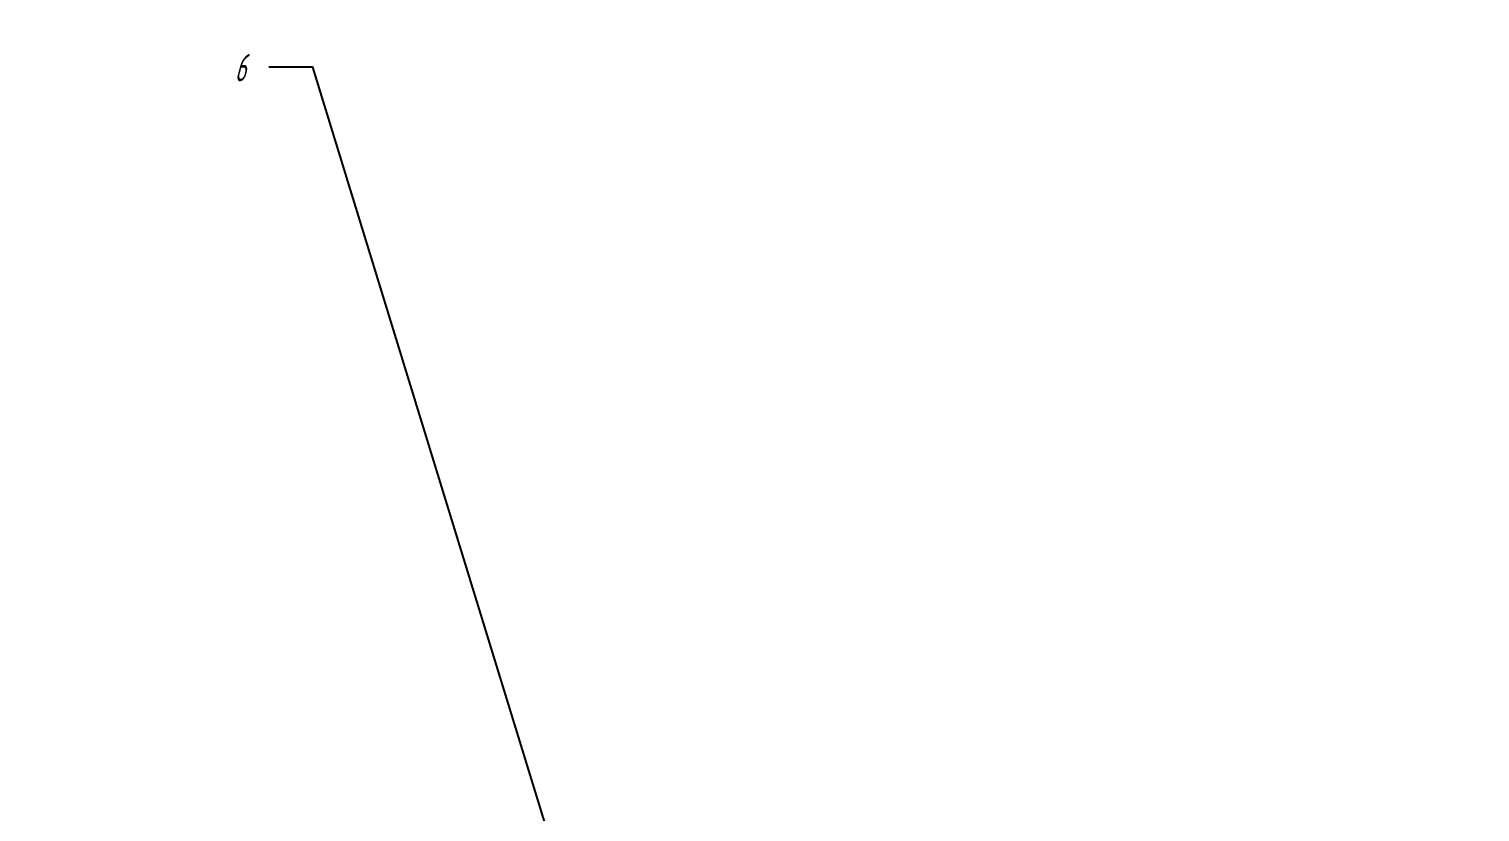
# Model space of a CAD drawing. Header units: millimetres. Extents: x 152 to 1341, y 163 to 1004.
# Drawn here: x 653 to 892.6, y 722.3 to 851.5 of the extents above; entities that cross this region are included whole.
import ezdxf

# ---------------------------------------------------------------- set-up
doc = ezdxf.new("R2010")
doc.units = ezdxf.units.MM
doc.layers.get('Defpoints').update_dxf_attribs({"lineweight": 35})
doc.layers.add('尺寸', color=4, linetype='Continuous', lineweight=25)
doc.styles.get("Standard").update_dxf_attribs({"font": 'arial.ttf'})
doc.styles.add('工程字', font='gbenor.shx', dxfattribs={"width": 0.65, "oblique": 15, "height": 5, "bigfont": 'gbcbig.shx'})
doc.dimstyles.new('ISO-25', dxfattribs={"dimtxt": 2.5, "dimasz": 2.5, "dimexe": 1.25, "dimexo": 0.625, "dimtad": 1, "dimtxsty": 'Standard', "dimcen": 2.5, "dimadec": 0, "dimazin": 0, "dimtfac": 1, "dimtmove": 0, "dimatfit": 3, "dimfxl": 1, "dimarcsym": 0})

# ---------------------------------------------------------------- blocks, each defined once
blk = doc.blocks.new('*D10')
at = {"layer": 'Defpoints', "color": 0, "transparency": 16777216}
for p in [(1172.6, 894.88), (336.93, 599.31), (1172.43, 598.81)]:
    blk.add_point(p, dxfattribs=at)
at = {"layer": '尺寸', "color": 0, "lineweight": -2, "transparency": 16777216}
for p, q in [((336.93, 599.93), (337.1, 896.63)), ((1172.43, 599.43), (1172.6, 896.13)), ((339.6, 895.38), (1170.1, 894.88))]:
    blk.add_line(p, q, dxfattribs=at)
at = {"layer": '尺寸', "color": 0, "transparency": 16777216}
for points in [[(339.6, 895.79), (339.6, 894.96), (337.1, 895.38)], [(1170.1, 895.3), (1170.1, 894.46), (1172.6, 894.88)]]:
    blk.add_solid(points, dxfattribs=at)
at = {"layer": '尺寸', "color": 0, "lineweight": 20, "transparency": 16777216, "insert": (754.85, 897), "char_height": 2.5, "attachment_point": 5, "rotation": 359.9657}
blk.add_mtext('{\\Fgbeitc,gbcbig|c134;4178}', dxfattribs=at)

msp = doc.modelspace()

# ---------------------------------------------------------------- linework, layer by layer
at = {"layer": '尺寸', "lineweight": 25}
msp.add_lwpolyline([(761.985, 645.133), (761.116, 645.863), (699.89, 845.21), (692.647, 845.21)], dxfattribs=at)

# ---------------------------------------------------------------- texts
at = {"layer": '尺寸', "lineweight": 20, "insert": (686.985, 847.387), "char_height": 4.529, "attachment_point": 1, "style": '工程字'}
msp.add_mtext_dynamic_manual_height_columns('6', width=8.54319, gutter_width=11.321, heights=[0], dxfattribs=at)

# ---------------------------------------------------------------- dimensions: what is measured, and where the dimension line sits
at = {"layer": '尺寸', "lineweight": 20}
dim = msp.add_aligned_dim(p1=(336.926, 599.305), p2=(1172.426, 598.805), distance=296.073, text='{\\Fgbeitc,gbcbig|c134;4178}', dimstyle='ISO-25', dxfattribs=at)
dim.commit()
dim.dimension.update_dxf_attribs({"geometry": '*D10', "text_midpoint": (754.854, 897.003)})

doc.saveas('drawing.dxf')
